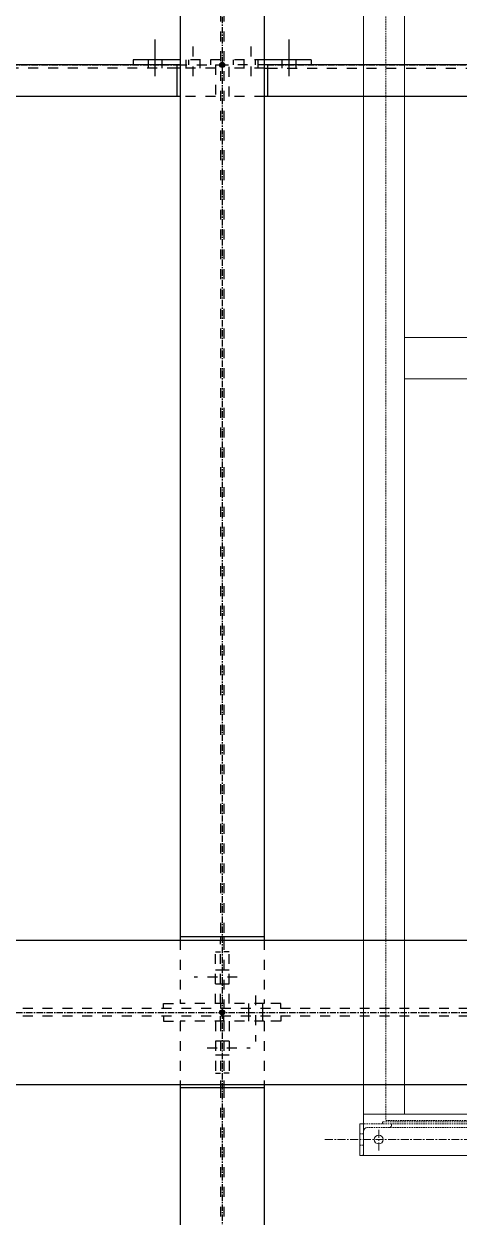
# Model space of a CAD drawing. Header units: inches. Extents: x 209270 to 234360, y -180214 to -150194.
# Drawn here: x 218898 to 219587, y -163488 to -161599 of the extents above; entities that cross this region are included whole.
import ezdxf

# ---------------------------------------------------------------- set-up
doc = ezdxf.new("R2010")
doc.units = ezdxf.units.IN
doc.header["$LTSCALE"] = 10
doc.header["$MEASUREMENT"] = 0
for name, pattern in [('CENTER', [2, 1.25, -0.25, 0.25, -0.25]), ('DXK_LINE_DOT2', [3.9198, 1.9599, -1.9599]), ('HIDDEN', [0.375, 0.25, -0.125])]:
    doc.linetypes.add(name, pattern=pattern)
doc.layers.get('0').update_dxf_attribs({"color": 1})
for name, color, linetype in [('$AUDIT_BAD_LAYER1', 1, 'Continuous'), ('_BLUE_0', 5, 'Continuous'), ('_BLUE_1', 5, 'Continuous'), ('_BLUE_2', 5, 'Continuous'), ('_BLUE_4', 5, 'Continuous')]:
    doc.layers.add(name, color=color, linetype=linetype)
for name, color, linetype, lineweight in [('CEN', 1, 'CENTER', 9), ('HIDDDEN', 1, 'HIDDEN', 9), ('MAIN OBJECT', 1, 'Continuous', 18)]:
    doc.layers.add(name, color=color, linetype=linetype, lineweight=lineweight)

# ---------------------------------------------------------------- blocks, each defined once
blk = doc.blocks.new('A$Cdf87a385')
at = {"layer": 'CEN'}
for p, q in [((-147.6, 1817.4), (-147.6, 1783.4)), ((-62.5, 1800.2), (-1600.7, 1800.2))]:
    blk.add_line(p, q, dxfattribs=at)
at = {"layer": 'HIDDDEN'}
for p, q in [((-123.6, 1787.2), (-123.6, 1822.2)), ((-117.6, 1809.2), (-123.4, 1809.2)), ((-117.6, 1809.2), (-122.6, 1809.2)), ((-1619.3, 1781.2), (-165.6, 1781.2)), ((-167.6, 1775.2), (-167.6, 1778.2)), ((-164.6, 1781.2), (-129.6, 1781.2)), ((-117.6, 1791.2), (-123.4, 1791.2)), ((-117.6, 1791.2), (-122.6, 1791.2)), ((-1619.3, 1775.2), (-123.6, 1775.2)), ((-1619.3, 1772.2), (-153.9, 1772.2)), ((-158.9, 1770.2), (-911, 1770.2)), ((-158.6, -1770.2), (-158.6, 1770.2)), ((-153.6, 1772.2), (-153.6, 1775.2))]:
    blk.add_line(p, q, dxfattribs=at)
at = {"layer": 'MAIN OBJECT'}
for p, q in [((-117.6, 1825.2), (-1619.3, 1825.2)), ((-123.6, -1825.2), (-123.6, 1825.2)), ((-120.6, 1825.2), (-117.6, 1825.2)), ((-117.6, 1825.2), (-117.6, 1775.2)), ((-123.6, 1760.2), (-1619.3, 1760.2)), ((-188.6, -1760.2), (-188.6, 1760.2)), ((-122.6, 1775.2), (-117.6, 1775.2)), ((-188.6, 595.7), (-880.7, 595.8)), ((-188.6, 530.7), (-880.7, 530.8))]:
    blk.add_line(p, q, dxfattribs=at)
blk.add_circle((-147.6, 1800.2), 7, dxfattribs=at)
at = {"layer": 'MAIN OBJECT', "ltscale": 0.5}
for centre, radius, start, end in [((-120.6, 1822.2), 3, 89.9999, 179.9999), ((-164.6, 1778.2), 3, 89.9999, 179.9999), ((-129.6, 1787.2), 6, 269.9999, 359.9999)]:
    blk.add_arc(centre, radius, start, end, dxfattribs=at)
blk = doc.blocks.new('MECH_DRAWING')
at = {"layer": '$AUDIT_BAD_LAYER1', "color": 1, "rotation": 180.0000473434895}
blk.add_blockref('A$Cdf87a385', (219311.9, -161564.7, 0.8), dxfattribs=at)
blk = doc.blocks.new('Part-116860372-114981 - 114867')
at = {"layer": '_BLUE_1', "linetype": 'DXK_LINE_DOT2'}
for p, q in [((20025.6, 15328.3), (9338.1, 15328.3)), ((20025.6, 15313.4), (9338.1, 15313.4))]:
    blk.add_line(p, q, dxfattribs=at)
at = {"layer": '_BLUE_2', "linetype": 'Continuous'}
for p, q in [((9338.1, 15464), (17066.8, 15464)), ((20044.3, 15177.7), (9338.1, 15177.7))]:
    blk.add_line(p, q, dxfattribs=at)
at = {"layer": '_BLUE_4', "linetype": 'CENTER'}
blk.add_line((9338.1, 15320.8), (20200.6, 15320.8), dxfattribs=at)
blk = doc.blocks.new('Part-116860372-114983 - 114867')
at = {"layer": '_BLUE_4', "linetype": 'Continuous'}
blk.add_hatch(color=256, dxfattribs=at).paths.add_polyline_path([(12325.6, 15315.8, -1), (12325.6, 15325.8, -1)])
at = {"layer": '_BLUE_1', "linetype": 'DXK_LINE_DOT2'}
for p, q in [((12322, 18908.3), (12322, 15470.2)), ((12329.1, 18908.3), (12329.1, 15470.2)), ((12242.3, 15464), (12242.3, 15338.3)), ((12322, 15338.3), (12322, 15464)), ((12329.1, 15464), (12329.1, 15338.3)), ((12408.8, 15464), (12408.8, 15338.3)), ((12408.8, 15338.3), (12242.3, 15338.3))]:
    blk.add_line(p, q, dxfattribs=at)
at = {"layer": '_BLUE_2', "linetype": 'Continuous'}
for p, q in [((12242.3, 18914.6), (12242.3, 15464)), ((12408.8, 18914.6), (12408.8, 15464)), ((12408.8, 15470.2), (12242.3, 15470.2)), ((12322, 15470.2), (12322, 15464)), ((12329.1, 15470.2), (12329.1, 15464))]:
    blk.add_line(p, q, dxfattribs=at)
at = {"layer": '_BLUE_4', "linetype": 'CENTER'}
blk.add_line((12325.6, 19070.8), (12325.6, 15320.8), dxfattribs=at)
at = {"layer": '_BLUE_4', "linetype": 'Continuous'}
blk.add_circle((12325.6, 15320.8), 5, dxfattribs=at)
blk = doc.blocks.new('Part-116860372-114990 - 114867')
at = {"layer": '_BLUE_4', "linetype": 'Continuous'}
blk.add_hatch(color=256, dxfattribs=at).paths.add_polyline_path([(12325.6, 15315.8, -1), (12325.6, 15325.8, -1)])
at = {"layer": '_BLUE_1', "linetype": 'DXK_LINE_DOT2'}
for p, q in [((12242.3, 15303.4), (12242.3, 15177.7)), ((12408.8, 15303.4), (12242.3, 15303.4)), ((12322, 15303.4), (12322, 15177.7)), ((12329.1, 15303.4), (12329.1, 15177.7)), ((12408.8, 15303.4), (12408.8, 15177.7)), ((12322, 15171.5), (12322, 12695.8)), ((12329.1, 15171.5), (12329.1, 12695.8))]:
    blk.add_line(p, q, dxfattribs=at)
at = {"layer": '_BLUE_2', "linetype": 'Continuous'}
for p, q in [((12242.3, 15177.7), (12242.3, 12689.6)), ((12408.8, 15171.5), (12242.3, 15171.5)), ((12322, 15177.7), (12322, 15171.5)), ((12329.1, 15177.7), (12329.1, 15171.5)), ((12408.8, 15177.7), (12408.8, 12689.6))]:
    blk.add_line(p, q, dxfattribs=at)
at = {"layer": '_BLUE_4', "linetype": 'CENTER'}
blk.add_line((12325.6, 15320.8), (12325.6, 12570.8), dxfattribs=at)
at = {"layer": '_BLUE_4', "linetype": 'Continuous'}
blk.add_circle((12325.6, 15320.8), 5, dxfattribs=at)
blk = doc.blocks.new('Part-116860372-115030 - 114867')
at = {"layer": '_BLUE_4', "linetype": 'Continuous'}
for points in [[(10950.6, 17190.8, -1), (10950.6, 17200.8, -1)], [(12325.6, 17190.8, -1), (12325.6, 17200.8, -1)]]:
    blk.add_hatch(color=256, dxfattribs=at).paths.add_polyline_path(points)
at = {"layer": '_BLUE_1', "linetype": 'DXK_LINE_DOT2'}
for p, q in [((10964.5, 17195.8), (10964.5, 17133.3)), ((11048.3, 17195.8), (10964.5, 17195.8)), ((12236.1, 17195.8), (12312, 17195.8)), ((12312, 17195.8), (12312, 17133.3)), ((11042.1, 17189.6), (10964.5, 17189.6)), ((12236.1, 17189.6), (11048.3, 17189.6)), ((12312, 17189.6), (12242.3, 17189.6)), ((11042.1, 17133.3), (10964.5, 17133.3)), ((12312, 17133.3), (12242.3, 17133.3))]:
    blk.add_line(p, q, dxfattribs=at)
at = {"layer": '_BLUE_2', "linetype": 'Continuous'}
for p, q in [((12236.1, 17195.8), (11048.3, 17195.8)), ((11048.3, 17133.3), (11048.3, 17195.8)), ((12236.1, 17195.8), (12236.1, 17133.3)), ((11048.3, 17189.6), (11042.1, 17189.6)), ((12242.3, 17189.6), (12236.1, 17189.6)), ((12242.3, 17133.3), (11042.1, 17133.3))]:
    blk.add_line(p, q, dxfattribs=at)
at = {"layer": '_BLUE_4', "linetype": 'CENTER'}
for p, q in [((10950.6, 17195.8), (10964.5, 17195.8)), ((11048.3, 17195.8), (12236.1, 17195.8)), ((12312, 17195.8), (12325.6, 17195.8))]:
    blk.add_line(p, q, dxfattribs=at)
at = {"layer": '_BLUE_4', "linetype": 'Continuous'}
for centre in [(10950.6, 17195.8), (12325.6, 17195.8)]:
    blk.add_circle(centre, 5, dxfattribs=at)
blk = doc.blocks.new('Part-116860372-115031 - 114867')
at = {"layer": '_BLUE_4', "linetype": 'Continuous'}
for points in [[(12325.6, 17190.8, -1), (12325.6, 17200.8, -1)], [(13700.6, 17190.8, -1), (13700.6, 17200.8, -1)]]:
    blk.add_hatch(color=256, dxfattribs=at).paths.add_polyline_path(points)
at = {"layer": '_BLUE_1', "linetype": 'DXK_LINE_DOT2'}
for p, q in [((12339.1, 17133.3), (12339.1, 17195.8)), ((12415.1, 17195.8), (12339.1, 17195.8)), ((13687, 17195.8), (13611.1, 17195.8)), ((13687, 17133.3), (13687, 17195.8)), ((12408.8, 17189.6), (12339.1, 17189.6)), ((12415.1, 17189.6), (13611.1, 17189.6)), ((13687, 17189.6), (13617.3, 17189.6)), ((12408.8, 17133.3), (12339.1, 17133.3)), ((13687, 17133.3), (13617.3, 17133.3))]:
    blk.add_line(p, q, dxfattribs=at)
at = {"layer": '_BLUE_2', "linetype": 'Continuous'}
for p, q in [((13611.1, 17195.8), (12415.1, 17195.8)), ((12415.1, 17195.8), (12415.1, 17133.3)), ((13611.1, 17195.8), (13611.1, 17133.3)), ((12408.8, 17189.6), (12415.1, 17189.6)), ((13617.3, 17189.6), (13611.1, 17189.6)), ((13617.3, 17133.3), (12408.8, 17133.3))]:
    blk.add_line(p, q, dxfattribs=at)
at = {"layer": '_BLUE_4', "linetype": 'CENTER'}
for p, q in [((12325.6, 17195.8), (12339.1, 17195.8)), ((12415.1, 17195.8), (13611.1, 17195.8)), ((13687, 17195.8), (13700.6, 17195.8))]:
    blk.add_line(p, q, dxfattribs=at)
at = {"layer": '_BLUE_4', "linetype": 'Continuous'}
for centre in [(12325.6, 17195.8), (13700.6, 17195.8)]:
    blk.add_circle(centre, 5, dxfattribs=at)
blk = doc.blocks.new('Bolt-116860372-115253 - 114867')
at = {"layer": '_BLUE_1', "linetype": 'DXK_LINE_DOT2'}
for p, q in [((12391.6, 15354.5), (12391.6, 15263.3)), ((12377.9, 15338.3), (12377.9, 15328.3)), ((12377.9, 15328.3), (12377.9, 15313.4)), ((12405.4, 15338.3), (12405.4, 15328.3)), ((12405.4, 15328.3), (12405.4, 15313.4)), ((12377.9, 15313.4), (12377.9, 15303.4)), ((12405.4, 15313.4), (12405.4, 15303.4))]:
    blk.add_line(p, q, dxfattribs=at)
blk = doc.blocks.new('Part-116860372-115190 - 114867')
at = {"layer": '_BLUE_1', "linetype": 'DXK_LINE_DOT2'}
for p, q in [((12329.1, 15303.4), (12329.1, 15313.4)), ((12339.1, 15303.4), (12339.1, 15200.9)), ((12441.6, 15303.4), (12408.8, 15303.4)), ((12441.6, 15313.4), (12441.6, 15303.4)), ((12339.1, 15200.9), (12329.1, 15200.9))]:
    blk.add_line(p, q, dxfattribs=at)
blk = doc.blocks.new('Part-116860372-115191 - 114867')
at = {"layer": '_BLUE_1', "linetype": 'DXK_LINE_DOT2'}
for p, q in [((12209.5, 15313.4), (12209.5, 15303.4)), ((12209.5, 15303.4), (12242.3, 15303.4)), ((12312, 15303.4), (12312, 15200.9)), ((12322, 15303.4), (12322, 15313.4)), ((12312, 15200.9), (12322, 15200.9))]:
    blk.add_line(p, q, dxfattribs=at)
blk = doc.blocks.new('Bolt-116860372-115192 - 114867')
at = {"layer": '_BLUE_1', "linetype": 'DXK_LINE_DOT2'}
for p, q in [((12312, 15264.6), (12322, 15264.6)), ((12322, 15264.6), (12329.1, 15264.6)), ((12329.1, 15264.6), (12339.1, 15264.6)), ((12295.8, 15250.9), (12380.8, 15250.9)), ((12312, 15237.1), (12322, 15237.1)), ((12322, 15237.1), (12329.1, 15237.1)), ((12329.1, 15237.1), (12339.1, 15237.1))]:
    blk.add_line(p, q, dxfattribs=at)
blk = doc.blocks.new('Part-116860372-115250 - 114867')
at = {"layer": '_BLUE_1', "linetype": 'DXK_LINE_DOT2'}
for p, q in [((12312, 15338.3), (12312, 15440.8)), ((12312, 15440.8), (12322, 15440.8)), ((12209.5, 15328.3), (12209.5, 15338.3)), ((12209.5, 15338.3), (12242.3, 15338.3)), ((12322, 15338.3), (12322, 15328.3))]:
    blk.add_line(p, q, dxfattribs=at)
blk = doc.blocks.new('Part-116860372-115251 - 114867')
at = {"layer": '_BLUE_1', "linetype": 'DXK_LINE_DOT2'}
for p, q in [((12339.1, 15440.8), (12329.1, 15440.8)), ((12339.1, 15338.3), (12339.1, 15440.8)), ((12329.1, 15338.3), (12329.1, 15328.3)), ((12441.6, 15338.3), (12408.8, 15338.3)), ((12441.6, 15328.3), (12441.6, 15338.3))]:
    blk.add_line(p, q, dxfattribs=at)
blk = doc.blocks.new('Bolt-116860372-115252 - 114867')
at = {"layer": '_BLUE_1', "linetype": 'DXK_LINE_DOT2'}
for p, q in [((12322, 15404.5), (12312, 15404.5)), ((12329.1, 15404.5), (12322, 15404.5)), ((12339.1, 15404.5), (12329.1, 15404.5)), ((12355.4, 15390.8), (12270.4, 15390.8)), ((12322, 15377), (12312, 15377)), ((12329.1, 15377), (12322, 15377)), ((12339.1, 15377), (12329.1, 15377))]:
    blk.add_line(p, q, dxfattribs=at)
blk = doc.blocks.new('Part-116860372-115629 - 114867')
at = {"layer": '_BLUE_1', "linetype": 'DXK_LINE_DOT2'}
for p, q in [((12408.8, 17205.8), (12329.1, 17205.8)), ((12347.9, 17195.8), (12347.9, 17205.8)), ((12391.6, 17195.8), (12391.6, 17205.8))]:
    blk.add_line(p, q, dxfattribs=at)
at = {"layer": '_BLUE_2', "linetype": 'Continuous'}
for p, q in [((12501.6, 17205.8), (12408.8, 17205.8)), ((12415.1, 17195.8), (12408.8, 17195.8)), ((12501.6, 17205.8), (12501.6, 17195.8))]:
    blk.add_line(p, q, dxfattribs=at)
blk = doc.blocks.new('Bolt-116860372-115630 - 114867')
at = {"layer": '_BLUE_1', "linetype": 'DXK_LINE_DOT2'}
for p, q in [((12382.9, 17173.3), (12382.9, 17245.8)), ((12369.1, 17195.8), (12369.1, 17205.8)), ((12369.1, 17189.6), (12369.1, 17195.8)), ((12396.6, 17195.8), (12396.6, 17205.8)), ((12396.6, 17189.6), (12396.6, 17195.8))]:
    blk.add_line(p, q, dxfattribs=at)
at = {"layer": '_BLUE_2', "linetype": 'Continuous'}
for p, q in [((12457.9, 17173.3), (12457.9, 17245.8)), ((12444.1, 17195.8), (12444.1, 17205.8)), ((12444.1, 17189.6), (12444.1, 17195.8)), ((12471.6, 17195.8), (12471.6, 17205.8)), ((12471.6, 17189.6), (12471.6, 17195.8))]:
    blk.add_line(p, q, dxfattribs=at)
blk = doc.blocks.new('Part-116860372-115631 - 114867')
at = {"layer": '_BLUE_1', "linetype": 'DXK_LINE_DOT2'}
for p, q in [((12322, 17205.8), (12242.3, 17205.8)), ((12259.5, 17195.8), (12259.5, 17205.8)), ((12303.3, 17195.8), (12303.3, 17205.8))]:
    blk.add_line(p, q, dxfattribs=at)
at = {"layer": '_BLUE_2', "linetype": 'Continuous'}
for p, q in [((12242.3, 17205.8), (12149.5, 17205.8)), ((12149.5, 17205.8), (12149.5, 17195.8)), ((12242.3, 17195.8), (12236.1, 17195.8))]:
    blk.add_line(p, q, dxfattribs=at)
blk = doc.blocks.new('Bolt-116860372-115632 - 114867')
at = {"layer": '_BLUE_1', "linetype": 'DXK_LINE_DOT2'}
for p, q in [((12268.3, 17173.3), (12268.3, 17245.8)), ((12254.5, 17195.8), (12254.5, 17205.8)), ((12254.5, 17189.6), (12254.5, 17195.8)), ((12282, 17195.8), (12282, 17205.8)), ((12282, 17189.6), (12282, 17195.8))]:
    blk.add_line(p, q, dxfattribs=at)
at = {"layer": '_BLUE_2', "linetype": 'Continuous'}
for p, q in [((12193.3, 17173.3), (12193.3, 17245.8)), ((12179.5, 17195.8), (12179.5, 17205.8)), ((12179.5, 17189.6), (12179.5, 17195.8)), ((12207, 17195.8), (12207, 17205.8)), ((12207, 17189.6), (12207, 17195.8))]:
    blk.add_line(p, q, dxfattribs=at)
blk = doc.blocks.new('STR_DRAWING')
at = {"layer": '_BLUE_0', "xscale": 0.8, "yscale": 0.8, "zscale": 0.8}
for name in ['Part-116860372-114983 - 114867', 'Bolt-116860372-115632 - 114867', 'Bolt-116860372-115630 - 114867', 'Part-116860372-115030 - 114867', 'Part-116860372-115631 - 114867', 'Part-116860372-115031 - 114867', 'Part-116860372-115629 - 114867', 'Part-116860372-114981 - 114867', 'Part-116860372-115250 - 114867', 'Part-116860372-115251 - 114867', 'Bolt-116860372-115252 - 114867', 'Bolt-116860372-115253 - 114867', 'Part-116860372-115191 - 114867', 'Part-116860372-114990 - 114867', 'Part-116860372-115190 - 114867', 'Bolt-116860372-115192 - 114867']:
    blk.add_blockref(name, (971.5, 4264.2), dxfattribs=at)

msp = doc.modelspace()

# ---------------------------------------------------------------- block references
msp.add_blockref('MECH_DRAWING', (0, 0))
at = {"xscale": 0.9999999999078191, "yscale": 1.0000000000951985}
msp.add_blockref('STR_DRAWING', (208379.9, -179684.5), dxfattribs=at)

doc.saveas('drawing.dxf')
